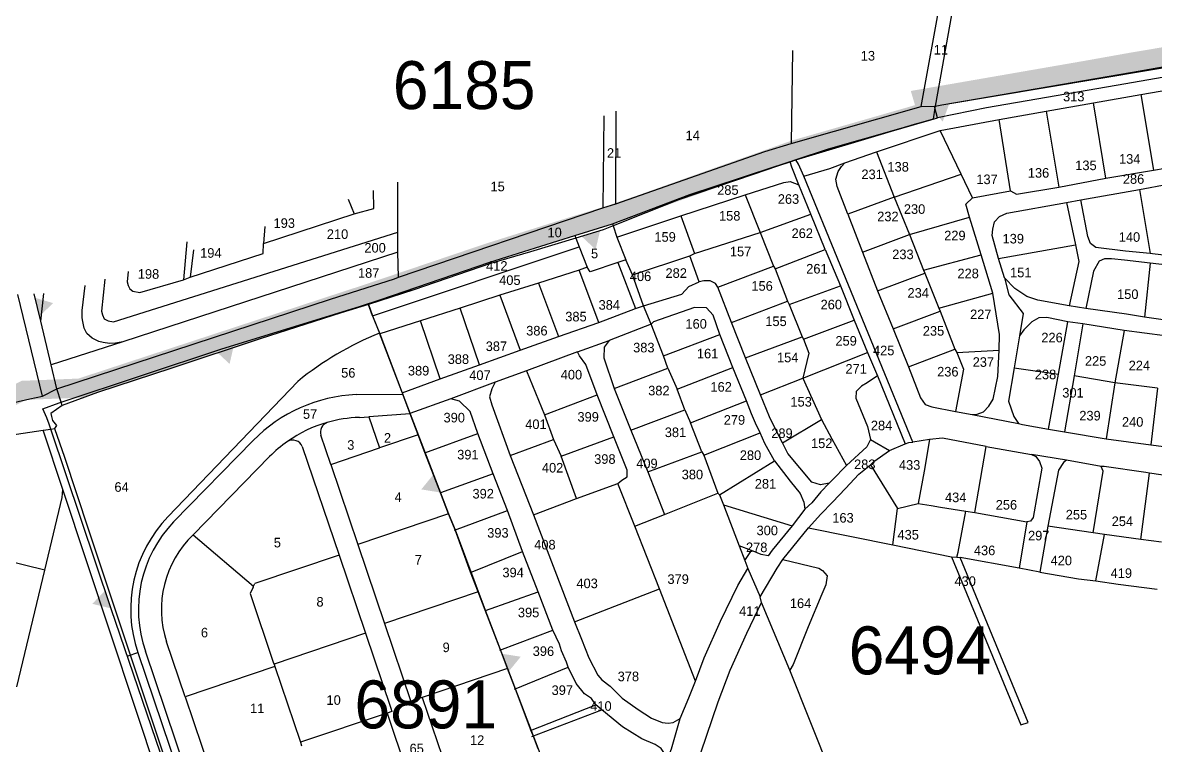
# Model space of a CAD drawing. Extents: x -493 to 187849, y -1657 to 664362.
# Drawn here: x 185496 to 186086, y 663482 to 663859 of the extents above; entities that cross this region are included whole.
import ezdxf

# ---------------------------------------------------------------- set-up
doc = ezdxf.new("R2010")
doc.units = 0
doc.header["$MEASUREMENT"] = 0
doc.layers.get('0').update_dxf_attribs({"linetype": 'CONTINUOUS'})
for name, color, linetype in [('0DXF_GUSH', 3, 'CONTINUOUS'), ('0G_GV_LIN', 10, 'CONTINUOUS'), ('1DXF_GUSH', 3, 'CONTINUOUS'), ('1G_GV_LIN', 1, 'CONTINUOUS'), ('6891', 3, 'CONTINUOUS'), ('6891-NUM', 70, 'CONTINUOUS'), ('BOUNDARY', 1, 'CONTINUOUS'), ('GBOUND_BOUNDARY', 5, 'CONTINUOUS')]:
    doc.layers.add(name, color=color, linetype=linetype)
doc.styles.get("Standard").update_dxf_attribs({"font": 'dimheb.shx'})

# ---------------------------------------------------------------- blocks, each defined once
blk = doc.blocks.new('TVC_FENCE')
blk.add_solid([(-0.5, 0), (0.5, 0), (0, 0.866)])

msp = doc.modelspace()

# ---------------------------------------------------------------- linework, layer by layer
at = {"layer": '0DXF_GUSH'}
for points in [[(185964.04, 663814.94), (185974.37, 663871.45)], [(185981.6, 663872.71), (185971.36, 663815.21)], [(185974.88, 663815.8), (186074.3, 663832.49), (186192.02, 663853.69)], [(185974.88, 663815.8), (186074.3, 663832.49), (186192.43, 663852.33)], [(185896.97, 663844.11), (185896.27, 663795.73)], [(186193.75, 663848.06), (186126.67, 663836.44), (186065.75, 663825.88), (185998.11, 663814.31), (185972.64, 663809)], [(186053.94, 663816.81), (186078.56, 663821.19)], [(186078.56, 663821.19), (186102.81, 663825.31)], [(186078.56, 663821.19), (186085.14, 663781.69)], [(185896.27, 663795.73), (185964.04, 663814.94)], [(185964.04, 663814.94), (185970.95, 663815.19), (185971.36, 663815.21)], [(185971.21, 663814.19), (185970.95, 663815.19), (185971.36, 663815.21)], [(185971.36, 663815.21), (185971.21, 663814.19)], [(185971.36, 663815.21), (185974.88, 663815.8)], [(185971.36, 663815.21), (185974.88, 663815.8)], [(186029.27, 663812.5), (186053.94, 663816.81)], [(186060.39, 663777.56), (186053.94, 663816.81)], [(185798.66, 663810.16), (185798.11, 663762.13)], [(185804.81, 663764.26), (185805.13, 663812.44)], [(185970.35, 663808.38), (185960.63, 663805.59), (185948.59, 663802.13)], [(185948.59, 663802.13), (185960.63, 663805.59), (185970.35, 663808.38)], [(185971.21, 663814.19), (185970.35, 663808.38)], [(185970.35, 663808.38), (185972.64, 663809)], [(185972.64, 663809), (185971.21, 663814.19)], [(186004.66, 663808.25), (186029.27, 663812.5)], [(186029.27, 663812.5), (186035.75, 663772.94)], [(185940.83, 663791.38), (185973.94, 663802.5)], [(185973.94, 663802.5), (186004.66, 663808.25)], [(185984.94, 663779.69), (185973.94, 663802.5)], [(186010.72, 663771.06), (186004.66, 663808.25)], [(185948.59, 663802.13), (185915.62, 663792.78), (185898.76, 663787.09), (185898.26, 663786.92)], [(185898.76, 663787.09), (185948.59, 663802.13)], [(185804.81, 663764.26), (185882.61, 663791.52), (185896.27, 663795.73)], [(185924.3, 663785.63), (185940.83, 663791.38)], [(185940.83, 663791.38), (185949.95, 663767.63)], [(185803.11, 663753.81), (185843.38, 663769.06), (185876.45, 663779.8), (185895.75, 663786.07)], [(185895.75, 663786.07), (185876.45, 663779.8), (185837.61, 663766.35), (185803.49, 663752.66)], [(185898.26, 663786.92), (185895.75, 663786.07)], [(185895.75, 663786.07), (185898.26, 663786.92)], [(185900.31, 663774.13), (185896.72, 663783.38), (185895.75, 663786.07)], [(185898.26, 663786.92), (185898.76, 663787.09)], [(185902.83, 663778.63), (185900.11, 663784.88), (185898.76, 663787.09)], [(185902.83, 663778.63), (185916.48, 663782.63), (185924.3, 663785.63)], [(185925.75, 663758.75), (185920.23, 663773.19), (185919.5, 663777.06), (185920.86, 663781.13), (185922.55, 663783.69), (185924.3, 663785.63)], [(186085.14, 663781.69), (186109.48, 663785.94)], [(185949.95, 663767.63), (185984.94, 663779.69)], [(185990.86, 663767.25), (185984.94, 663779.69)], [(186060.39, 663777.56), (186085.14, 663781.69)], [(185691.19, 663749.48), (185691.28, 663775.46)], [(185872.39, 663768.88), (185892.41, 663775.25), (185895.83, 663775.81), (185900.31, 663774.13)], [(185906.56, 663758.88), (185900.31, 663774.13)], [(185959.77, 663639.88), (185902.83, 663778.63)], [(186010.72, 663771.06), (186013.69, 663769.19), (186035.75, 663772.94)], [(186035.75, 663772.94), (186060.39, 663777.56)], [(186077.83, 663771.75), (186107.45, 663777.19)], [(185668.41, 663759), (185678.66, 663761.83), (185678.62, 663771.18)], [(185838.7, 663757.88), (185872.39, 663768.88)], [(185872.39, 663768.88), (185880.2, 663749.31)], [(185949.95, 663767.63), (185925.75, 663758.75)], [(185949.95, 663767.63), (185957.95, 663748.25)], [(185989.27, 663757.31), (185987.38, 663764), (185990.86, 663767.25)], [(185990.86, 663767.25), (186010.72, 663771.06)], [(186047.22, 663766.25), (186077.83, 663771.75)], [(186077.83, 663771.75), (186083.42, 663738.38)], [(185665.27, 663766.67), (185668.41, 663759)], [(185691.56, 663726.03), (185798.11, 663762.13)], [(185798.11, 663762.13), (185804.81, 663764.26)], [(186004.39, 663735.69), (186001.03, 663747.75), (186001.44, 663751.06), (186002.22, 663754.88), (186004.95, 663757.56), (186008.75, 663759.25), (186039.86, 663764.88)], [(186039.86, 663764.88), (186047.22, 663766.25)], [(186039.86, 663764.88), (186044.45, 663742.81)], [(186083.42, 663738.38), (186070.61, 663739.56), (186055.13, 663741.44), (186052.34, 663743.56), (186050.95, 663747.25), (186047.22, 663766.25)], [(185621.26, 663743.49), (185668.41, 663759)], [(185805.45, 663746.75), (185838.7, 663757.88)], [(185838.7, 663757.88), (185845.88, 663738.25)], [(185880.2, 663749.31), (185906.56, 663758.88)], [(185914, 663740.44), (185906.56, 663758.88)], [(185925.75, 663758.75), (185933.44, 663739.06)], [(185957.95, 663748.25), (185989.27, 663757.31)], [(185995.28, 663737.63), (185989.27, 663757.31)], [(185538.5, 663724.97), (185536.69, 663708.29), (185537.32, 663706.24), (185538.13, 663704.16), (185540.3, 663703.16), (185542.94, 663702.72), (185691.19, 663749.48)], [(185621.92, 663752.36), (185621.26, 663743.49)], [(185691.16, 663739.05), (185691.19, 663749.48)], [(185783.59, 663747.69), (185803.11, 663753.81)], [(185803.49, 663752.66), (185798.35, 663750.6), (185784.11, 663746.32)], [(185803.11, 663753.81), (185803.49, 663752.66)], [(185803.49, 663752.66), (185805.45, 663746.75)], [(185845.88, 663738.25), (185880.2, 663749.31)], [(185880.2, 663749.31), (185887.16, 663731.75)], [(185581.19, 663744.3), (185579.55, 663724.5)], [(185582.96, 663725.88), (185620.98, 663738.36), (185621.26, 663743.49)], [(185675.8, 663712.06), (185739.14, 663733.81), (185783.59, 663747.69)], [(185784.11, 663746.32), (185760.34, 663739.18), (185739.6, 663733.07), (185699.65, 663719.35), (185675.8, 663712.06)], [(185783.59, 663747.69), (185784.11, 663746.32)], [(185784.11, 663746.32), (185785.8, 663741.81)], [(185805.45, 663746.75), (185810.06, 663735.06)], [(185933.44, 663739.06), (185957.95, 663748.25)], [(185957.95, 663748.25), (185965.34, 663729.63)], [(185691.16, 663739.05), (185547.78, 663692.21)], [(185584.66, 663740.13), (185582.96, 663725.88)], [(185678.09, 663705.75), (185785.8, 663741.81)], [(185691.56, 663726.03), (185691.16, 663739.05)], [(185785.8, 663741.81), (185789.98, 663731.25)], [(185843.48, 663737), (185845.88, 663738.25)], [(185888, 663730.31), (185914, 663740.44)], [(185914, 663740.44), (185922.09, 663721.38)], [(185933.44, 663739.06), (185941.31, 663718.81)], [(185965.34, 663729.63), (185995.28, 663737.63)], [(186001.39, 663717.56), (185995.28, 663737.63)], [(186004.39, 663735.69), (186044.45, 663742.81)], [(186044.45, 663742.81), (186046.31, 663734.06), (186041.28, 663710.94)], [(186114.05, 663735), (186099.34, 663736.38), (186084.67, 663738.06), (186083.42, 663738.38)], [(185805.97, 663733.69), (185791.52, 663728.81), (185789.98, 663731.25)], [(185810.06, 663735.06), (185805.97, 663733.69)], [(185805.97, 663733.69), (185815.16, 663709.63)], [(185813.5, 663727.19), (185810.06, 663735.06)], [(185813.5, 663727.19), (185843.48, 663737)], [(185848.25, 663723.5), (185843.48, 663737)], [(185858.06, 663720.81), (185887.16, 663731.75)], [(185887.16, 663731.75), (185888, 663730.31)], [(186007.5, 663725.63), (186004.39, 663735.69)], [(186083.5, 663733.25), (186070.13, 663734.81), (186063.3, 663735.56), (186059.72, 663735.5), (186056.94, 663734.38), (186053.92, 663729.13), (186049.92, 663709.63)], [(186083.5, 663733.25), (186080.42, 663705.06)], [(186113.33, 663730.19), (186098.61, 663731.5), (186083.5, 663733.25)], [(185513.47, 663667.81), (185656.2, 663714.4), (185689.53, 663725.07), (185691.56, 663726.03)], [(185550.68, 663728.97), (185550.19, 663723.53), (185550.57, 663721.58), (185551.59, 663719.88), (185553.14, 663718.62), (185556.69, 663717.93), (185579.55, 663724.5)], [(185579.55, 663724.5), (185582.96, 663725.88)], [(185785.75, 663729.63), (185764.59, 663722.75)], [(185789.98, 663731.25), (185785.75, 663729.63)], [(185795.97, 663702.38), (185785.75, 663729.63)], [(185819.22, 663711), (185813.5, 663727.19)], [(185888, 663730.31), (185894.41, 663713.38)], [(185941.31, 663718.81), (185965.91, 663728)], [(185965.34, 663729.63), (185965.91, 663728)], [(185965.91, 663728), (185973.34, 663709.75)], [(185547.78, 663692.21), (185543.98, 663691.54), (185540.91, 663691.4), (185537.64, 663691.94), (185535.31, 663692.33), (185531.93, 663694.18), (185529.16, 663696.59), (185527.69, 663699.42), (185526.96, 663702.78), (185526.65, 663704.77), (185526.71, 663708.64), (185528.14, 663721.57)], [(185764.59, 663722.75), (185744.44, 663716.63)], [(185764.59, 663722.75), (185775.06, 663695)], [(185819.22, 663711), (185839.33, 663717.06), (185842.92, 663721.13), (185848.25, 663723.5)], [(185858.06, 663720.81), (185856.86, 663722.69), (185854.11, 663724.13), (185850.75, 663724), (185848.25, 663723.5)], [(185865.11, 663702.38), (185858.06, 663720.81)], [(185895.3, 663711.69), (185922.09, 663721.38)], [(185922.09, 663721.38), (185929.22, 663703.5)], [(186041.28, 663710.94), (186024.89, 663713.88), (186019.11, 663715.88), (186012.86, 663720.13), (186007.5, 663725.63)], [(186007.5, 663725.63), (186009.81, 663716.69), (186017.17, 663706.94), (186015.39, 663695.38)], [(185505.92, 663663.87), (185493.13, 663716.85)], [(185505.11, 663703.05), (185501.66, 663717.19)], [(185505.11, 663703.05), (185506.71, 663717.4)], [(185744.44, 663716.63), (185723.66, 663709.81)], [(185744.44, 663716.63), (185755.08, 663687.81)], [(185941.31, 663718.81), (185949.55, 663698.94)], [(185973.34, 663709.75), (186001.39, 663717.56)], [(186004.72, 663687.94), (186004.84, 663696.13), (186001.39, 663717.56)], [(185515.7, 663660.76), (185599.55, 663688.56), (185675.8, 663712.06)], [(185675.8, 663712.06), (185661.69, 663707.28), (185619.52, 663693.87), (185573.34, 663678.44), (185534.64, 663665.83), (185516.22, 663659.1)], [(185678.09, 663705.75), (185675.8, 663712.06)], [(185723.66, 663709.81), (185703.05, 663703.25)], [(185733.78, 663680.31), (185723.66, 663709.81)], [(185795.97, 663702.38), (185815.16, 663709.63)], [(185815.16, 663709.63), (185819.22, 663711)], [(185823.36, 663701.44), (185819.22, 663711)], [(185859.08, 663696.13), (185855.7, 663706.06), (185852.08, 663709.94), (185845.92, 663710.13), (185824.53, 663702.69), (185823.36, 663701.44)], [(185865.11, 663702.38), (185894.41, 663713.38)], [(185894.41, 663713.38), (185895.3, 663711.69)], [(185895.3, 663711.69), (185901.94, 663694.88)], [(185949.55, 663698.94), (185973.94, 663708.19)], [(185973.34, 663709.75), (185973.94, 663708.19)], [(185973.94, 663708.19), (185981.67, 663688.38)], [(186049.92, 663709.63), (186041.28, 663710.94)], [(186080.42, 663705.06), (186071.09, 663706.69), (186049.92, 663709.63)], [(185510.47, 663680.21), (185505.11, 663703.05)], [(185678.09, 663705.75), (185681.86, 663696.38)], [(185703.05, 663703.25), (185681.86, 663696.38)], [(185713.3, 663672.88), (185703.05, 663703.25)], [(185775.06, 663695), (185795.97, 663702.38)], [(185872.53, 663683.88), (185865.11, 663702.38)], [(185902.78, 663693.56), (185929.22, 663703.5)], [(185929.22, 663703.5), (185936.14, 663686.75)], [(186040.58, 663702.69), (186029.66, 663704.88), (186025.45, 663704.75), (186021.72, 663702.63), (186017.66, 663698.56), (186015.39, 663695.38)], [(186035.61, 663675.38), (186040.58, 663702.69)], [(186048.28, 663701.56), (186040.58, 663702.69)], [(186111.11, 663701.19), (186092.63, 663703.44), (186080.42, 663705.06)], [(185823.36, 663701.44), (185801.39, 663692.94)], [(185829.8, 663685), (185823.36, 663701.44)], [(185949.55, 663698.94), (185957.39, 663679.13)], [(186048.28, 663701.56), (186043.83, 663674.5)], [(186069.94, 663698.13), (186048.28, 663701.56)], [(186069.94, 663698.13), (186065.11, 663670.94)], [(186091.02, 663695.31), (186069.94, 663698.13)], [(185547.78, 663692.21), (185510.47, 663680.21)], [(185755.08, 663687.81), (185775.06, 663695)], [(185784.89, 663687), (185801.39, 663692.94)], [(185801.39, 663692.94), (185798.78, 663689.5), (185798.58, 663683.88), (185804.05, 663667.88)], [(185829.8, 663685), (185859.08, 663696.13)], [(185865.92, 663678.88), (185859.08, 663696.13)], [(185872.53, 663683.88), (185901.94, 663694.88)], [(185901.94, 663694.88), (185902.78, 663693.56)], [(185902.78, 663693.56), (185905.48, 663686.38), (185902.41, 663673.25)], [(186015.39, 663695.38), (186012.5, 663678.75)], [(185733.78, 663680.31), (185755.08, 663687.81)], [(185784.89, 663687), (185758.33, 663677.13)], [(185795.13, 663664.63), (185789.2, 663680.44), (185786, 663684.94), (185784.89, 663687)], [(185832.06, 663678.5), (185829.8, 663685)], [(185902.41, 663673.25), (185936.14, 663686.75)], [(185936.14, 663686.75), (185941.25, 663674.5)], [(185957.39, 663679.13), (185981.67, 663688.38)], [(185981.67, 663688.38), (185982.61, 663686.75)], [(185982.61, 663686.75), (185986.16, 663678), (185981.98, 663655.94)], [(185982.61, 663686.75), (186004.72, 663687.94)], [(185990.69, 663654.38), (185993.3, 663654.5), (185996.55, 663655.81), (185999.3, 663658.63), (186001.52, 663662.38), (186004.08, 663674.13), (186004.72, 663687.94)], [(185513.47, 663667.81), (185510.47, 663680.21)], [(185713.3, 663672.88), (185733.78, 663680.31)], [(185804.05, 663667.88), (185832.06, 663678.5)], [(185832.06, 663678.5), (185836.86, 663667.63)], [(185836.86, 663667.63), (185865.92, 663678.88)], [(185872.98, 663661.44), (185865.92, 663678.88)], [(185880.28, 663664.56), (185872.53, 663683.88)], [(185957.39, 663679.13), (185963.8, 663663), (185966.22, 663659.5), (185969.61, 663658.31), (185981.98, 663655.94)], [(186012.5, 663678.75), (186009.67, 663661.38), (186012.39, 663653.31), (186014.8, 663649.69)], [(186012.5, 663678.75), (186035.61, 663675.38)], [(185693.47, 663665.69), (185713.3, 663672.88)], [(185758.33, 663677.13), (185741.98, 663671.19)], [(185758.33, 663677.13), (185767.78, 663654.19)], [(185880.28, 663664.56), (185902.41, 663673.25)], [(185902.41, 663673.25), (185912.05, 663651.81)], [(185941.25, 663674.5), (185935.83, 663670.88), (185932.88, 663669.06), (185930.11, 663666.38), (185929.94, 663662.94), (185936.03, 663648), (185937.63, 663641.31)], [(185941.25, 663674.5), (185955.72, 663639.13)], [(186030.42, 663646.75), (186035.61, 663675.38)], [(186043.83, 663674.5), (186038.78, 663645.31)], [(186065.11, 663670.94), (186043.83, 663674.5)], [(185505.92, 663663.87), (185513.47, 663667.81)], [(185515.7, 663660.76), (185513.47, 663667.81)], [(185741.98, 663671.19), (185718.83, 663662.56)], [(185741.98, 663671.19), (185740.22, 663667.81), (185739, 663663.5), (185740.31, 663659.44), (185749.77, 663633)], [(185804.05, 663667.88), (185812.64, 663646.13)], [(185840.77, 663656.75), (185836.86, 663667.63)], [(186065.11, 663670.94), (186060.44, 663641.63)], [(186087.23, 663668), (186065.11, 663670.94)], [(186087.23, 663668), (186083.72, 663638.5)], [(185124.2, 663627.27), (185128.97, 663625.57), (185144.59, 663621.7), (185169.67, 663615.09), (185192.65, 663614.75), (185197.97, 663615.68), (185216.99, 663618.36), (185245.35, 663622.96), (185301.23, 663634.05), (185306.35, 663633), (185432.81, 663653.39), (185491.11, 663660.57), (185499.46, 663662.52), (185505.92, 663663.87)], [(185508.27, 663652.69), (185506.16, 663657.25), (185514.73, 663660.44), (185515.7, 663660.76)], [(185516.22, 663659.1), (185515.7, 663660.76)], [(185718.83, 663662.56), (185697.48, 663654.81)], [(185732.86, 663644.44), (185728.89, 663655.88), (185723.42, 663661.25), (185718.83, 663662.56)], [(185767.78, 663654.19), (185795.13, 663664.63)], [(185803.77, 663642.75), (185795.13, 663664.63)], [(185843.81, 663650.06), (185872.98, 663661.44)], [(185880.05, 663644.81), (185877.64, 663649.81), (185875.67, 663654.75), (185872.98, 663661.44)], [(185891.84, 663639.56), (185889.77, 663643.56), (185884.94, 663653.13), (185880.28, 663664.56)], [(185516.22, 663659.1), (185510.25, 663654.86), (185510.66, 663653.24)], [(185812.64, 663646.13), (185840.77, 663656.75)], [(185840.77, 663656.75), (185843.81, 663650.06)], [(185981.98, 663655.94), (185990.69, 663654.38)], [(185510.39, 663646.77), (185509.52, 663649.38), (185508.27, 663652.69)], [(185510.66, 663653.24), (185511.17, 663651.21), (185513.32, 663648.56), (185512.21, 663647.05)], [(185767.78, 663654.19), (185772.42, 663641.31)], [(185849.64, 663634.94), (185843.81, 663650.06)], [(185891.84, 663639.56), (185912.05, 663651.81)], [(185912.05, 663651.81), (185917.42, 663641.63), (185925.19, 663627.75)], [(185990.69, 663654.38), (186014.8, 663649.69)], [(186014.8, 663649.69), (186016.95, 663649.06), (186030.42, 663646.75)], [(185478.3, 663642.06), (185506.41, 663646.17)], [(185506.41, 663646.17), (185510.39, 663646.77)], [(185516.64, 663615.25), (185506.41, 663646.17)], [(185510.39, 663646.77), (185512.21, 663647.05)], [(185618.31, 663329.42), (185617.23, 663332.63), (185579.17, 663443.75), (185541.72, 663553), (185510.39, 663646.77)], [(185512.21, 663647.05), (185517.5, 663632.01), (185529.89, 663594.22), (185617.23, 663332.63), (185618.31, 663329.42)], [(185705.39, 663634.38), (185732.86, 663644.44)], [(185741, 663623.44), (185732.86, 663644.44)], [(185812.64, 663646.13), (185821.48, 663624.38)], [(185850.78, 663633.06), (185880.05, 663644.81)], [(185887.59, 663630.13), (185882.61, 663639.19), (185880.05, 663644.81)], [(186030.42, 663646.75), (186038.78, 663645.31)], [(186038.78, 663645.31), (186060.44, 663641.63)], [(185749.77, 663633), (185772.42, 663641.31)], [(185772.42, 663641.31), (185776.3, 663632.63)], [(185776.3, 663632.63), (185803.77, 663642.75)], [(185805.84, 663618.38), (185808.08, 663620.06), (185810.8, 663621.88), (185810.73, 663625.31), (185803.77, 663642.75)], [(185916.14, 663618.56), (185911.56, 663617.63), (185907.08, 663619), (185894.55, 663634), (185891.84, 663639.56)], [(185937.63, 663641.31), (185935.72, 663637.44), (185925.19, 663627.75)], [(185937.63, 663641.31), (185939.7, 663640.06), (185947.53, 663635.56)], [(185947.53, 663635.56), (185955.72, 663639.13)], [(185955.72, 663639.13), (185957.6, 663639.74), (185959.77, 663639.88)], [(185968.39, 663641.25), (185959.77, 663639.88)], [(185968.39, 663641.25), (185965.66, 663624.75), (185962.56, 663607.98)], [(185997.98, 663637.63), (185975.11, 663642), (185968.39, 663641.25)], [(185991.96, 663603.17), (185997.98, 663637.63)], [(185997.98, 663637.63), (186021.56, 663633.44)], [(186060.44, 663641.63), (186083.72, 663638.5)], [(186083.72, 663638.5), (186105.58, 663635.69)], [(185749.77, 663633), (185761.89, 663602)], [(185784.41, 663610.5), (185776.3, 663632.63)], [(185821.48, 663624.38), (185849.64, 663634.94)], [(185849.64, 663634.94), (185850.78, 663633.06)], [(185850.78, 663633.06), (185858.14, 663613.38)], [(185937.58, 663628.06), (185939.47, 663629.81), (185947.53, 663635.56)], [(186021.56, 663633.44), (186023.8, 663632.44), (186025.8, 663629.75), (186026.97, 663626.38), (186022.5, 663600.67), (186021.13, 663598.67), (186019.14, 663598.35)], [(186039.77, 663630.5), (186021.56, 663633.44)], [(185858.95, 663612.44), (185887.59, 663630.13)], [(185887.59, 663630.13), (185895.73, 663619.63), (185901.05, 663613.19), (185902.86, 663608.56), (185903.44, 663604.94)], [(185905.38, 663595.31), (185911.72, 663602.31), (185917.88, 663608.69), (185924.59, 663615.81), (185931.59, 663623.25), (185937.58, 663628.06)], [(185925.19, 663627.75), (185917.63, 663620.13), (185916.14, 663618.56)], [(185937.58, 663628.06), (185951.7, 663605.35)], [(186039.77, 663630.5), (186038.19, 663629.31), (186035.61, 663625.38), (186030.14, 663596.06)], [(186057.91, 663627.25), (186039.77, 663630.5)], [(186053.75, 663592.69), (186058.97, 663624.81), (186057.91, 663627.25)], [(186083.06, 663623.75), (186081.11, 663624.13), (186059.42, 663627.19), (186057.91, 663627.25)], [(185741, 663623.44), (185713.44, 663613.56)], [(185748.41, 663604.25), (185741, 663623.44)], [(185821.48, 663624.38), (185830.27, 663602.13)], [(186078.67, 663589.13), (186083.06, 663623.75)], [(186106.86, 663620.88), (186103.31, 663620.88), (186083.06, 663623.75)], [(185507.19, 663573.21), (185516.26, 663611.11), (185516.64, 663615.25)], [(185579.02, 663427.1), (185516.64, 663615.25)], [(185784.41, 663610.5), (185805.84, 663618.38)], [(185814.86, 663596.13), (185805.84, 663618.38)], [(185916.14, 663618.56), (185911.78, 663613.94), (185907.02, 663608.25), (185903.44, 663604.94)], [(185761.89, 663602), (185784.41, 663610.5)], [(185830.27, 663602.13), (185858.14, 663613.38)], [(185858.14, 663613.38), (185858.95, 663612.44)], [(185858.95, 663612.44), (185861.09, 663607.25)], [(185951.7, 663605.35), (185962.56, 663607.98)], [(185962.56, 663607.98), (185969.33, 663606.92), (185974.14, 663606.04), (185987.43, 663603.9)], [(185720.75, 663594), (185748.41, 663604.25)], [(185756.25, 663582.88), (185748.41, 663604.25)], [(185761.89, 663602), (185783.28, 663546.31)], [(185814.86, 663596.13), (185830.27, 663602.13)], [(185861.09, 663607.25), (185896.86, 663596.31)], [(185861.09, 663607.25), (185869.16, 663585.94)], [(185903.44, 663604.94), (185896.86, 663596.31)], [(185949.23, 663586.38), (185951.7, 663605.35)], [(185982.7, 663579.89), (185983.29, 663582.64), (185987.43, 663603.9)], [(185987.43, 663603.9), (185991.96, 663603.17)], [(185991.96, 663603.17), (186019.14, 663598.35)], [(185827.69, 663563.38), (185814.86, 663596.13)], [(185896.86, 663596.31), (185886.45, 663583.63), (185884.3, 663580.63), (185880.66, 663581.31), (185875.59, 663583.38)], [(186019.14, 663598.35), (186015.09, 663574.13)], [(186030.14, 663596.06), (186025.94, 663572.13)], [(186053.75, 663592.69), (186030.14, 663596.06)], [(185892.02, 663578.75), (185905.38, 663595.31)], [(185905.38, 663595.31), (185949.23, 663586.38)], [(186059.72, 663591.81), (186053.75, 663592.69)], [(186055.13, 663567.63), (186059.72, 663591.81)], [(186078.67, 663589.13), (186059.72, 663591.81)], [(185875.59, 663583.38), (185869.16, 663585.94)], [(185869.16, 663585.94), (185872.08, 663578.25)], [(185949.23, 663586.38), (185979.83, 663580.13)], [(186089.33, 663587.75), (186078.67, 663589.13)], [(185507.19, 663573.21), (185463.93, 663583.75)], [(185729.09, 663572), (185756.25, 663582.88)], [(185764.41, 663561.94), (185756.25, 663582.88)], [(185872.08, 663578.25), (185875.59, 663583.38)], [(185872.08, 663578.25), (185873.66, 663574.06)], [(185880.19, 663559.25), (185889.06, 663574.19), (185892.02, 663578.75)], [(185892.02, 663578.75), (185910.75, 663574.13), (185912.64, 663573.06), (185914.98, 663570.25), (185914.42, 663565.5), (185912.3, 663560.69), (185905.13, 663543.56), (185897.27, 663524.06), (185895.52, 663520.94)], [(185979.83, 663580.13), (185982.7, 663579.89)], [(185979.83, 663580.13), (186016.11, 663492.44), (186019.88, 663493.81), (185984.48, 663579.75)], [(185982.7, 663579.89), (185984.48, 663579.75)], [(186015.09, 663574.13), (185984.48, 663579.75)], [(185492.53, 663512.36), (185507.19, 663573.21)], [(185846.33, 663515.31), (185850.97, 663527.38), (185859.45, 663546.5), (185868.48, 663565.19), (185873.66, 663574.06)], [(185873.66, 663574.06), (185880.19, 663559.25)], [(186025.94, 663572.13), (186015.09, 663574.13)], [(186025.94, 663572.13), (186046.11, 663568.63), (186055.13, 663567.63)], [(186055.13, 663567.63), (186066.75, 663565.81), (186087.08, 663563.25)], [(185736.88, 663552.19), (185764.41, 663561.94)], [(185772.05, 663541.94), (185764.41, 663561.94)], [(185783.28, 663546.31), (185827.69, 663563.38)], [(185846.33, 663515.31), (185827.69, 663563.38)], [(185838.62, 663447.21), (185841.27, 663451.69), (185843.34, 663460.56), (185858.16, 663504.56), (185864.41, 663521.06), (185873.2, 663540.25), (185880.8, 663556.31)], [(185880.8, 663556.31), (185880.19, 663559.25)], [(185895.52, 663520.94), (185880.8, 663556.31)], [(185783.28, 663546.31), (185786.98, 663537.25), (185790.81, 663527.38), (185795.44, 663518.44), (185797.63, 663515.94), (185801.92, 663512.63), (185808.13, 663506.5), (185816.52, 663500.44), (185823.5, 663496.06), (185829.11, 663493.75), (185832.11, 663493.44), (185834.77, 663493.81), (185838.39, 663495.81)], [(185744.44, 663531.5), (185772.05, 663541.94)], [(185779.98, 663522.5), (185779.11, 663525.19), (185776.55, 663531.06), (185775.44, 663534.63), (185772.05, 663541.94)], [(185752.09, 663511.13), (185779.98, 663522.5)], [(185794.53, 663502.94), (185792.27, 663506.31), (185788.55, 663508.75), (185784.28, 663514.13), (185779.98, 663522.5)], [(185880.64, 663457.75), (185917.06, 663466.94), (185895.52, 663520.94)], [(185838.39, 663495.81), (185842.98, 663506.63), (185846.33, 663515.31)], [(185760.42, 663489.63), (185794.53, 663502.94)], [(185797.61, 663500.25), (185794.53, 663502.94)], [(185761.17, 663486.44), (185797.61, 663500.25)], [(185831.02, 663472.19), (185830.34, 663477.5), (185828.56, 663480.19), (185825.45, 663482.19), (185818.38, 663485.13), (185808.39, 663491.5), (185797.61, 663500.25)], [(185831.02, 663472.19), (185833.84, 663479.94), (185838.39, 663495.81)]]:
    msp.add_lwpolyline(points, dxfattribs=at)
at = {"layer": '0G_GV_LIN'}
for points in [[(185981.6, 663872.71), (185971.36, 663815.21)], [(185974.88, 663815.8), (186074.25, 663832.81), (186192.02, 663853.69)], [(185974.88, 663815.8), (186192.43, 663852.33)], [(185971.21, 663814.19), (185970.95, 663815.13), (185971.36, 663815.19)], [(185971.36, 663815.19), (185971.21, 663814.19)], [(185971.36, 663815.21), (185974.88, 663815.8)], [(185971.36, 663815.19), (185974.88, 663815.8)], [(185971.36, 663815.21), (185971.36, 663815.19)], [(185970.35, 663808.38), (185970.34, 663808.29), (185948.59, 663802.13)], [(185948.59, 663802.13), (185960.58, 663805.75), (185970.35, 663808.38)], [(185970.35, 663808.38), (185972.64, 663809), (185971.21, 663814.19)], [(185971.21, 663814.19), (185970.35, 663808.38)], [(185898.26, 663786.92), (185898.77, 663787.06), (185948.59, 663802.13)], [(185948.59, 663802.13), (185915.62, 663792.78), (185898.26, 663786.92)], [(185515.7, 663660.76), (185599.55, 663688.56), (185675.8, 663712.06), (185739.14, 663733.81), (185783.59, 663747.69), (185803.11, 663753.81), (185843.38, 663769.06), (185895.7, 663786.19), (185898.26, 663786.92)], [(185898.26, 663786.92), (185895.75, 663786.07), (185876.52, 663779.58), (185837.61, 663766.35), (185803.49, 663752.66), (185798.35, 663750.6), (185784.11, 663746.32), (185760.34, 663739.18), (185739.6, 663733.07), (185699.65, 663719.35), (185675.89, 663711.79), (185661.69, 663707.28), (185619.52, 663693.87), (185573.34, 663678.44), (185534.64, 663665.83), (185516.22, 663659.1)], [(185513.47, 663667.81), (185510.47, 663680.21), (185505.11, 663703.05), (185501.66, 663717.19)], [(184801.99, 663580.01), (184830.51, 663584.88), (184847.48, 663587.6), (184855.74, 663588.96), (184869.19, 663590.93), (184883.9, 663593.22), (184900.42, 663595.75), (185118.11, 663629.47), (185124.2, 663627.27), (185128.97, 663625.57), (185144.59, 663621.7), (185169.67, 663615.09), (185192.65, 663614.75), (185197.97, 663615.68), (185216.99, 663618.36), (185245.35, 663622.96), (185301.23, 663634.05), (185306.35, 663633), (185432.81, 663653.39), (185491.11, 663660.57), (185499.46, 663662.52), (185505.92, 663663.87), (185513.47, 663667.81)], [(185515.7, 663660.76), (185513.47, 663667.81)], [(185618.31, 663329.42), (185617.22, 663332.63), (185579.17, 663443.75), (185541.72, 663553), (185510.39, 663646.77), (185509.52, 663649.38), (185508.27, 663652.69), (185506.16, 663657.25), (185514.73, 663660.44), (185515.7, 663660.76)], [(185516.22, 663659.1), (185515.7, 663660.76)], [(185516.22, 663659.1), (185510.25, 663654.86), (185510.66, 663653.24), (185511.17, 663651.21), (185513.32, 663648.56), (185512.21, 663647.05), (185517.5, 663632.01), (185529.89, 663594.22), (185618.31, 663329.42)]]:
    msp.add_lwpolyline(points, dxfattribs=at)
at = {"layer": '6891'}
for p, q in [((185571.47, 663601.15), (185639.18, 663671.63)), ((185669.51, 663664.75), (185693.77, 663664.94)), ((185671.19, 663652.82), (185676.19, 663653.15)), ((185697.7, 663654.65), (185676.19, 663653.15)), ((185676.19, 663653.15), (185681.69, 663636.88)), ((185656.23, 663628.26), (185651.09, 663643.48)), ((185701.88, 663643.71), (185681.69, 663636.88)), ((185574.33, 663598.36), (185615.77, 663640.83)), ((185641.42, 663637.61), (185660.61, 663580.99)), ((185584.5, 663591.59), (185624.39, 663632.46)), ((185656.23, 663628.26), (185681.69, 663636.88)), ((185656.23, 663628.26), (185670.35, 663586.52)), ((185717.6, 663602.5), (185670.35, 663586.52)), ((185584.5, 663591.59), (185616.04, 663564.83)), ((185670.35, 663586.52), (185684.29, 663545.33)), ((185660.61, 663580.99), (185616.69, 663566.14)), ((185660.61, 663580.99), (185674.38, 663540.26)), ((185615.76, 663564.27), (185614.18, 663561.07)), ((185614.18, 663561.07), (185626.49, 663524.71)), ((185615.76, 663564.27), (185616.04, 663564.83)), ((185616.04, 663564.83), (185616.69, 663566.14)), ((185733.13, 663561.85), (185684.29, 663545.33)), ((185684.29, 663545.33), (185698.01, 663504.75)), ((185674.38, 663540.26), (185626.69, 663524.12)), ((185674.38, 663540.26), (185687.59, 663501.23)), ((185623.46, 663342.48), (185559.64, 663530.89)), ((185580.33, 663507.17), (185570.63, 663535.84)), ((185550.57, 663528.49), (185555.64, 663530.2)), ((185555.64, 663530.2), (185636.59, 663291.07)), ((185627.07, 663522.99), (185580.33, 663507.17)), ((185626.49, 663524.71), (185626.69, 663524.12)), ((185626.69, 663524.12), (185627.07, 663522.99)), ((185627.07, 663522.99), (185640.27, 663484)), ((185748.42, 663521.81), (185703.97, 663506.76)), ((185580.33, 663507.17), (185594.14, 663466.36)), ((185703.97, 663506.76), (185698.01, 663504.75)), ((185703.97, 663506.76), (185718.9, 663462.64)), ((185685.6, 663498.67), (185640.47, 663483.41)), ((185688.16, 663499.54), (185685.6, 663498.67)), ((185685.6, 663498.67), (185700.2, 663455.54)), ((185687.59, 663501.23), (185688.16, 663499.54)), ((185640.27, 663484), (185640.47, 663483.41)), ((185640.47, 663483.41), (185641.08, 663481.6))]:
    msp.add_line(p, q, dxfattribs=at)
for points in [[(185693.77, 663664.94), (185693.26, 663666.28), (185681.64, 663696.73)], [(185697.7, 663654.65), (185693.77, 663664.94)], [(185701.88, 663643.71), (185697.7, 663654.65)], [(185717.6, 663602.5), (185713.43, 663613.43), (185705.38, 663634.55), (185701.88, 663643.71)], [(185733.13, 663561.85), (185729.17, 663572.21), (185721.19, 663594.28), (185717.6, 663602.5)], [(185748.42, 663521.81), (185744.69, 663531.57), (185736.79, 663552.26), (185733.13, 663561.85)], [(185764.35, 663480.08), (185761.91, 663486.47), (185760.77, 663489.45), (185752.54, 663511.03), (185748.42, 663521.81)]]:
    msp.add_lwpolyline(points, dxfattribs=at)
for centre, radius, start, end in [((185741.88, 663546.34), 162, 111.82825, 129.34156), ((185673.34, 663583.85), 81, 92.70983, 135.29477), ((185673, 663584.37), 68.37, 105.72973, 125.11542), ((185656.37, 663645.02), 5.5, 110.32213, 196.23295), ((185673.53, 663583.74), 69.12, 91.93709, 106.01216), ((185673.42, 663583.75), 69.12, 125.10504, 135.18837), ((185636.34, 663635.47), 5.52, 22.87436, 118.92922), ((185621.94, 663552.65), 70, 136.14423, 198.70283), ((185621.96, 663552.65), 66.01, 136.18478, 199.25236), ((185622.04, 663552.65), 54.09, 133.95135, 198.10855)]:
    msp.add_arc(centre, radius, start, end, dxfattribs=at)
at = {"layer": 'BOUNDARY', "linetype": 'CONTINUOUS'}
msp.add_lwpolyline([(185675.89, 663711.79), (185678.09, 663705.75), (185681.64, 663696.73), (185681.86, 663696.38), (185693.47, 663665.69), (185697.7, 663654.65), (185713.44, 663613.56), (185717.6, 663602.5), (185721.19, 663594.28), (185736.79, 663552.26), (185748.42, 663521.81), (185764.35, 663480.08), (185784.57, 663427.1), (185805.49, 663372.31), (185818.01, 663339.53), (185848.52, 663259.6), (185860.87, 663226.38)], dxfattribs=at)
at = {"layer": 'GBOUND_BOUNDARY', "color": 5, "const_width": 10}
msp.add_lwpolyline([(186123.29, 663846.4), (186073.58, 663838.03), (186050.22, 663833.86), (185965.05, 663819.09), (185967.08, 663812.24), (185898.19, 663792.44), (185886.16, 663788.17), (185861.75, 663779.54), (185817.57, 663763.79), (185801.94, 663758.4), (185782.95, 663752.64), (185738.37, 663738.6), (185703.54, 663726.82), (185674.17, 663716.89), (185535.49, 663671.36), (185525.61, 663668.11), (185496.32, 663666.94), (185489.54, 663663.55)], dxfattribs=at)
msp.add_lwpolyline([(186123.29, 663846.4), (186073.58, 663838.03), (186050.22, 663833.86), (185965.05, 663819.09), (185967.08, 663812.24), (185898.19, 663792.44), (185886.16, 663788.17), (185861.75, 663779.54), (185817.57, 663763.79), (185801.94, 663758.4), (185782.95, 663752.64), (185738.37, 663738.6), (185703.54, 663726.82), (185674.17, 663716.89), (185535.49, 663671.36), (185525.61, 663668.11), (185496.32, 663666.94), (185489.54, 663663.55)], dxfattribs=at)

# ---------------------------------------------------------------- block references
at = {"layer": 'BOUNDARY', "color": 1, "linetype": 'CONTINUOUS', "xscale": 10, "yscale": 10, "zscale": 10}
for p, rotation in [((186072.38, 663832.49), 9.712182999504986), ((185973.82, 663815.62), 189.712182999505), ((185885.82, 663782.72), 18.65447180827096), ((185791.85, 663748.65), 196.7287705285562), ((185696.56, 663718.4), 17.0975000041279), ((185503.13, 663710.38), 283.6487984056225), ((185600.98, 663689), 197.0975000041279), ((185711.55, 663618.36), 110.8891131361519), ((185540.28, 663558.02), 106.0132992593235), ((185747.21, 663524.94), 290.897009031458)]:
    msp.add_blockref('TVC_FENCE', p, dxfattribs=dict(at, rotation=rotation))

# ---------------------------------------------------------------- texts
at = {"layer": '1DXF_GUSH'}
for s, p in [('13', (185932.58, 663838.92)), ('11', (185970.65, 663842.07)), ('313', (186038.03, 663817.63)), ('14', (185841.25, 663797.39)), ('21', (185800.26, 663788.2)), ('138', (185946.49, 663781.02)), ('135', (186044.39, 663781.76)), ('134', (186067.22, 663785.1)), ('231', (185932.91, 663777.08)), ('137', (185992.83, 663774.47)), ('136', (186019.67, 663777.84)), ('286', (186069.21, 663774.64)), ('15', (185739.55, 663770.74)), ('285', (185857.72, 663768.9)), ('263', (185889.32, 663764.2)), ('230', (185955.04, 663758.97)), ('193', (185626.45, 663751.66)), ('158', (185858.67, 663755.45)), ('232', (185941.15, 663755.11)), ('210', (185654.22, 663745.9)), ('10', (185769.26, 663746.79)), ('159', (185824.99, 663744.43)), ('262', (185896.49, 663746.36)), ('229', (185976.07, 663745.18)), ('140', (186067.08, 663744.39)), ('200', (185673.8, 663738.78)), ('139', (186006.5, 663743.53)), ('194', (185588.18, 663736.08)), ('5', (185791.94, 663735.81)), ('157', (185864.35, 663736.82)), ('233', (185948.98, 663735.35)), ('412', (185737.24, 663729.31)), ('261', (185904.14, 663727.84)), ('198', (185555.68, 663725.13)), ('187', (185670.45, 663725.65)), ('405', (185744.06, 663721.9)), ('406', (185812.18, 663723.91)), ('282', (185830.78, 663725.6)), ('228', (185982.98, 663725.41)), ('151', (186010.43, 663725.89)), ('156', (185875.56, 663718.88)), ('234', (185956.94, 663715.26)), ('384', (185795.89, 663708.99)), ('260', (185911.62, 663709.19)), ('150', (186066.2, 663714.57)), ('385', (185778.53, 663702.89)), ('227', (185989.56, 663704.06)), ('160', (185841.17, 663699.11)), ('155', (185882.81, 663700.45)), ('386', (185758.15, 663695.55)), ('235', (185964.92, 663695.45)), ('226', (186026.71, 663691.95)), ('387', (185737.05, 663687.43)), ('383', (185813.9, 663686.73)), ('259', (185919.36, 663690.24)), ('425', (185938.96, 663685.24)), ('388', (185717.22, 663680.71)), ('161', (185847.15, 663683.63)), ('154', (185888.91, 663681.59)), ('225', (186049.44, 663679.76)), ('389', (185696.47, 663674.7)), ('271', (185924.58, 663675.64)), ('236', (185972.4, 663674.16)), ('237', (185990.92, 663679.2)), ('224', (186072.25, 663677.39)), ('407', (185728.46, 663672.33)), ('400', (185776.16, 663672.62)), ('238', (186023.32, 663672.73)), ('382', (185821.75, 663664.31)), ('162', (185854.2, 663666.25)), ('301', (186037.64, 663663.2)), ('153', (185895.9, 663658.49)), ('390', (185715.06, 663650.21)), ('399', (185784.87, 663650.6)), ('239', (186046.5, 663651.23)), ('401', (185757.65, 663646.76)), ('279', (185861.13, 663649)), ('284', (185937.85, 663646.12)), ('240', (186068.75, 663647.97)), ('381', (185830.4, 663642.56)), ('289', (185885.91, 663642.09)), ('152', (185906.64, 663636.83)), ('391', (185722.18, 663630.91)), ('398', (185793.59, 663628.62)), ('409', (185815.52, 663626.3)), ('280', (185869.51, 663630.62)), ('402', (185766.34, 663624.08)), ('380', (185839.22, 663620.56)), ('283', (185929.08, 663625.86)), ('433', (185952.47, 663625.53)), ('281', (185877.33, 663615.72)), ('392', (185730.16, 663610.54)), ('434', (185976.49, 663608.63)), ('256', (186002.93, 663604.76)), ('163', (185917.74, 663597.97)), ('255', (186039.44, 663599.62)), ('300', (185878.25, 663591.38)), ('254', (186063.39, 663596.16)), ('393', (185737.83, 663590.12)), ('435', (185951.73, 663589.15)), ('297', (186019.78, 663588.69)), ('408', (185762.33, 663583.97)), ('278', (185872.74, 663582.57)), ('436', (185991.55, 663580.98)), ('420', (186031.54, 663575.72)), ('394', (185745.76, 663569.43)), ('419', (186062.84, 663569.12)), ('403', (185784.34, 663563.78)), ('379', (185831.79, 663565.99)), ('430', (185981.42, 663564.95)), ('164', (185895.63, 663553.41)), ('395', (185753.83, 663548.6)), ('411', (185869.16, 663549.34)), ('396', (185761.55, 663528.43)), ('378', (185805.84, 663515.26)), ('397', (185771.4, 663508.09)), ('410', (185791.54, 663499.83))]:
    msp.add_text(s, height=5, dxfattribs=at).set_placement(p)
at = {"layer": '1G_GV_LIN'}
for s, p in [('6185', (185688.63, 663813.61)), ('6494', (185926.28, 663518.83)), ('6891', (185668.63, 663490.66))]:
    msp.add_text(s, height=25, dxfattribs=at).set_placement(p)
at = {"layer": '6891-NUM'}
for s, p in [('56', (185661.69, 663673.59)), ('57', (185641.77, 663652.09)), ('2', (185684, 663639.66)), ('3', (185664.86, 663635.95)), ('64', (185543.49, 663614.03)), ('4', (185689.56, 663608.79)), ('5', (185626.56, 663585.03)), ('7', (185700.06, 663576.08)), ('8', (185648.8, 663554.17)), ('6', (185588.57, 663538.12)), ('9', (185714.58, 663530.41)), ('10', (185654.05, 663502.94)), ('11', (185614.21, 663498.62)), ('12', (185728.87, 663482.03)), ('65', (185697.36, 663477.65))]:
    msp.add_text(s, height=5, dxfattribs=at).set_placement(p)

doc.saveas('drawing.dxf')
